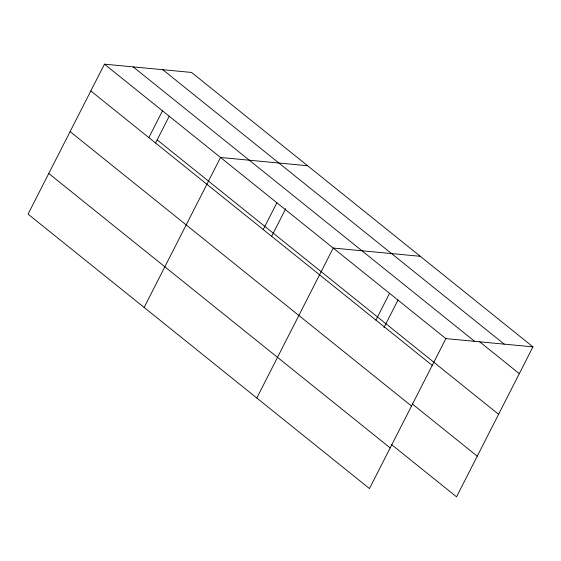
<?xml version="1.0" encoding="UTF-8"?>
<svg xmlns="http://www.w3.org/2000/svg" width="561" height="561" viewBox="0 0 561 561"><rect width="100%" height="100%" fill="white"/><g stroke="black" fill="none" stroke-linecap="round" stroke-linejoin="round"><path stroke-width="0.84" d="M532.95 346.866L191.532 72.432L104.458 64.171L28.05 214.134L369.468 488.568L445.876 338.606L532.95 346.866L456.542 496.829L391.382 444.459M148.854 137.606L162.501 110.826M155.593 142.964L169.289 116.092M144.135 307.442L220.543 157.48L307.617 165.74M263.228 229.547L276.875 202.759M271.671 236.272L285.759 208.629M256.798 398.008L333.213 248.039L420.28 256.3M375.898 320.107L389.544 293.326M383.948 327.617L398.037 299.96M162.795 69.704L504.22 344.138M479.255 341.46L519.304 373.654M133.195 66.892L474.613 341.333M104.458 64.171L445.876 338.606M157.171 139.864L498.589 414.298M90.812 90.952L432.229 365.386M412.097 403.808L477.25 456.184M70.104 131.604L411.522 406.038M48.765 173.482L390.183 447.923"/></g></svg>
